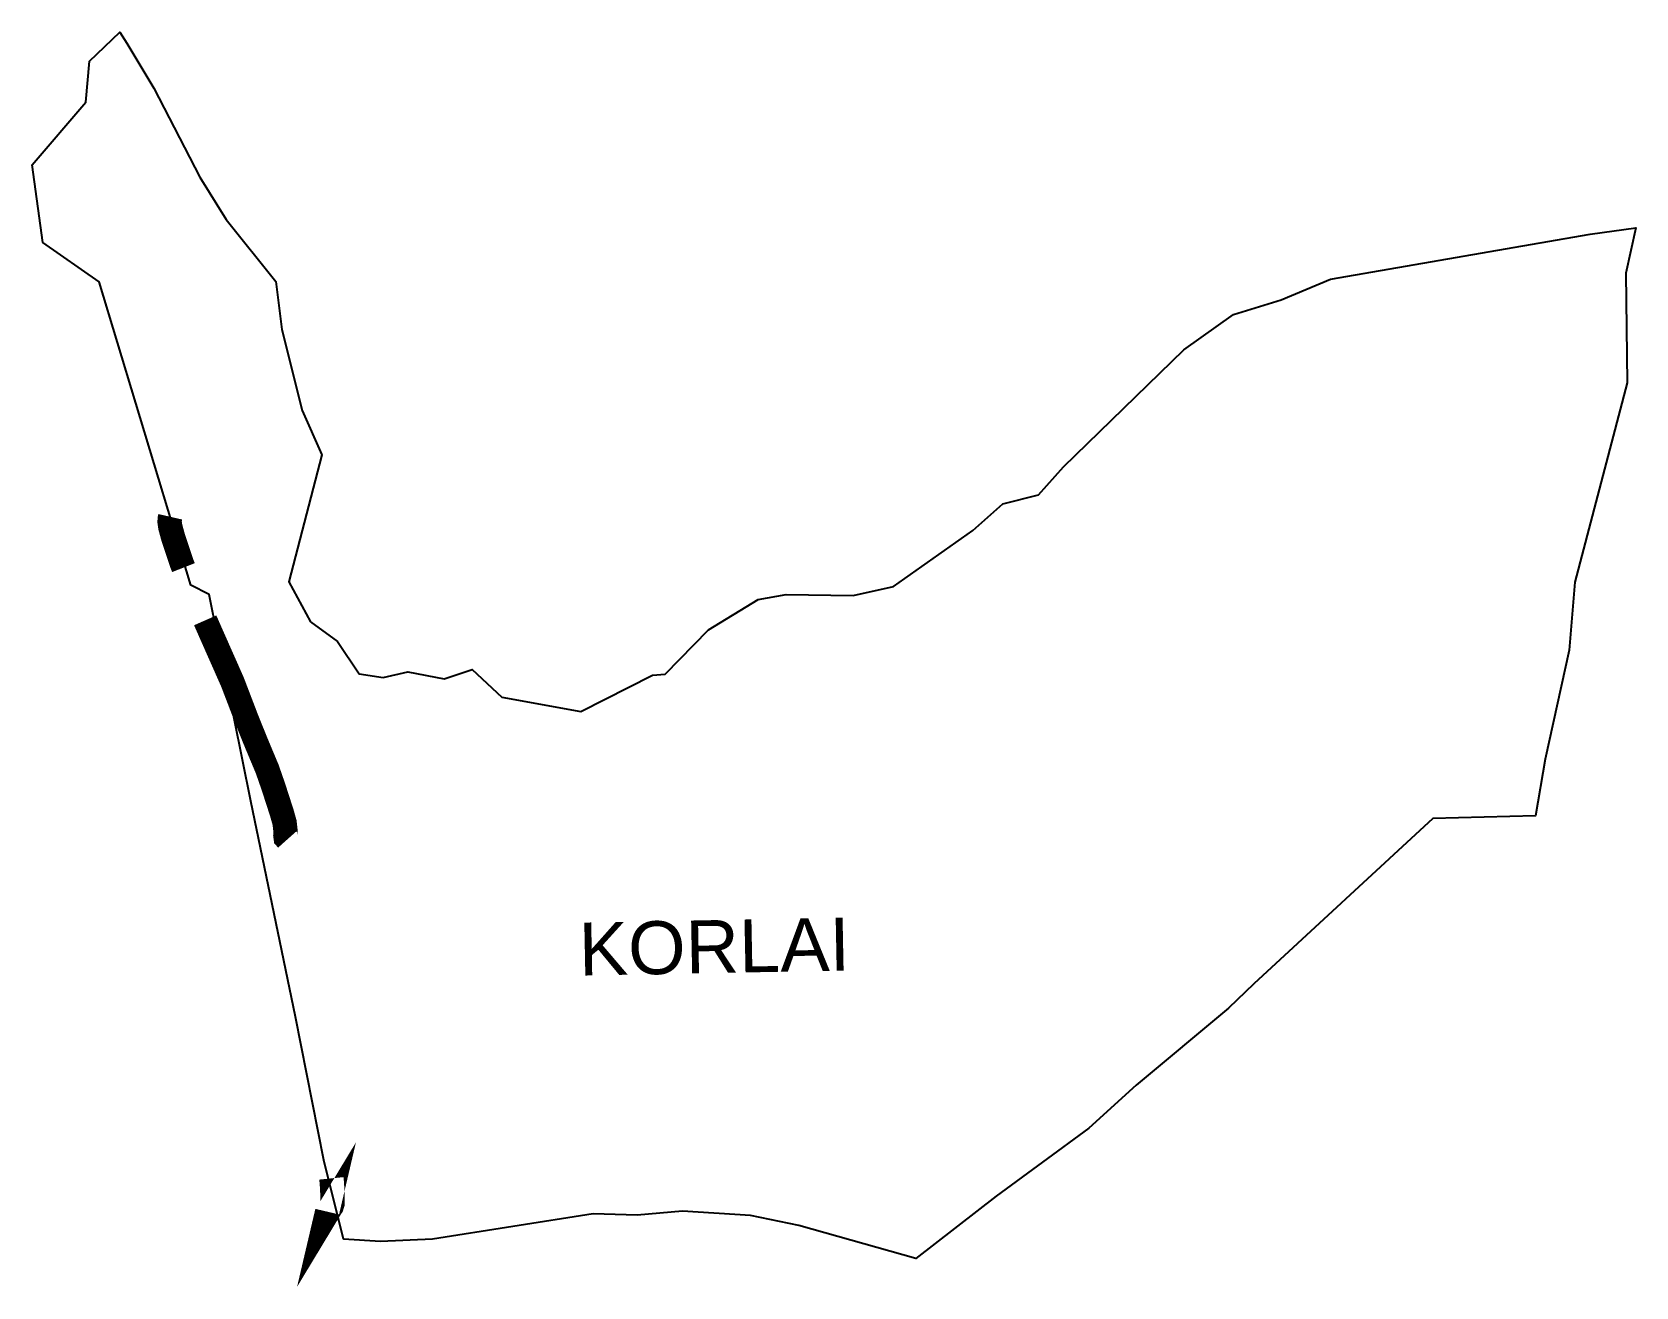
# Model space of a CAD drawing. Header units: metres. Extents: x 278911 to 282207, y 2048752 to 2051329.
import ezdxf

# ---------------------------------------------------------------- set-up
doc = ezdxf.new("R2010")
doc.units = ezdxf.units.M
for name, color, linetype in [('ARTIFICIALLY PROTECTED', 10, 'Continuous'), ('village', 3, 'Continuous'), ('VILLAGE NAME', 250, 'Continuous')]:
    doc.layers.add(name, color=color, linetype=linetype)
doc.styles.get("Standard").update_dxf_attribs({"font": 'simplex.shx'})

msp = doc.modelspace()

# ---------------------------------------------------------------- linework, layer by layer
at = {"layer": 'ARTIFICIALLY PROTECTED', "const_width": 50, "flags": 128}
for points in [[(279195.3374438025, 2050333.844620551), (279194.5183045609, 2050330.306571418), (279193.968537544, 2050323.345584349), (279195.6181946615, 2050312.354789112), (279201.3914604728, 2050291.146784585), (279219.1360455047, 2050237.994697618), (279222.5039625033, 2050229.413969465)], [(279267.2004052336, 2050121.102306255), (279278.7476677037, 2050094.800679873), (279323.1438467887, 2049994.561908613), (279351.5398117071, 2049920.381920278), (279370.9714408622, 2049872.021434957), (279394.8019182863, 2049815.136710034), (279407.6374114383, 2049778.103641329), (279424.6306956892, 2049725.548682096), (279430.2636712126, 2049705.570310442), (279432.0172998126, 2049689.980452412), (279431.8328572512, 2049679.740944636), (279432.5900608978, 2049674.276868987), (279435.6450880771, 2049670.848877675), (279435.6450880771, 2049670.848877675)], [(279526.3847081143, 2048974.816752009), (279527.3509597107, 2048965.315669307), (279528.9828134922, 2048935.061769245), (279528.5986175005, 2048922.68417969), (279526.8709817711, 2048917.215047115), (279524.3749540581, 2048913.568815793), (279516.4256896848, 2048900.413403895), (279517.8471828654, 2048906.468463185)]]:
    msp.add_lwpolyline(points, dxfattribs=at)
at = {"layer": 'village', "flags": 128}
msp.add_lwpolyline([(281579.3739160267, 2050821.933849762), (282112.6058645978, 2050914.162564893)], dxfattribs=at)
at = {"layer": 'village'}
for points in [[(282112.6058645978, 2050914.162564893, 0), (282206.6290905848, 2050927.53462337, 0), (282186.1673097669, 2050834.503658154, 0), (282188.3774974191, 2050609.249531223, 0), (282080.9334567715, 2050199.495145061, 0), (282069.4905296718, 2050059.766371549, 0), (282019.9349894359, 2049835.801023307, 0), (282000.3138093488, 2049719.577873318, 0), (281789.6421508844, 2049713.787911916, 0), (281421.6856321459, 2049374.766175872, 0), (281369.3538819603, 2049324.205989278, 0), (281179.9126972083, 2049166.557493829, 0), (281082.8155701162, 2049078.123141188, 0), (280892.4940995617, 2048938.56745039, 0), (280727.0756430415, 2048810.541460536, 0), (280487.0336084719, 2048878.208980372, 0), (280387.7679519916, 2048898.708932999, 0), (280247.7705544065, 2048907.230327714, 0), (280154.8375348168, 2048899.292863386, 0), (280064.362266342, 2048901.833700064, 0), (279734.2965363497, 2048849.740092461, 0), (279627.0866371004, 2048845.010723938, 0), (279551.1624625812, 2048850.086990207, 0), (279510.7932375043, 2049012.208870534, 0), (279452.8099356131, 2049306.652733701, 0), (279360.9377810056, 2049749.854873771, 0), (279275.0084691315, 2050173.899695605, 0), (279237.4452904303, 2050193.029511437, 0), (279049.1566560472, 2050816.348947738, 0), (278933.4694264294, 2050897.165612075, 0), (278911.4982801891, 2051056.532144331, 0), (279022.0763629462, 2051185.616278108, 0), (279029.6745456484, 2051269.861171083, 0), (279091.598723469, 2051329.483734063, 0), (279106.0308836549, 2051307.048598348, 0), (279161.4479861874, 2051214.420335527, 0), (279256.2619509663, 2051031.570135497, 0), (279310.348025534, 2050944.509836402, 0), (279412.5249617342, 2050816.919668989, 0), (279424.7958608778, 2050718.282193581, 0), (279466.152243607, 2050552.203743112, 0), (279506.6794220891, 2050461.136391381, 0), (279439.1790410301, 2050200.332591981, 0), (279483.224961052, 2050118.080133442, 0)], [(279483.224961052, 2050118.080133442, 0), (279538.9322060877, 2050077.492577874, 0), (279583.2277255191, 2050011.430782725, 0), (279632.6589739382, 2050003.744825468, 0), (279683.6632778767, 2050015.349223827, 0), (279757.8869612357, 2050001.281900889, 0), (279815.6194603444, 2050019.861027427, 0), (279876.5051648183, 2049963.446145387, 0), (280039.1182152238, 2049933.546207464, 0), (280186.2097400996, 2050008.631335521, 0), (280212.5074221629, 2050010.237668467, 0), (280301.4052504112, 2050101.818592413, 0), (280402.9999834512, 2050164.235249032, 0), (280460.6033789997, 2050174.106038337, 0), (280598.2061038403, 2050171.850468184, 0), (280681.6078127009, 2050190.700326677, 0), (280844.3513095001, 2050305.594300382, 0), (280906.1840535164, 2050360.385424811, 0), (280978.8859262601, 2050378.678815713, 0), (281030.2468345203, 2050436.111743453, 0), (281277.592921964, 2050676.449986958, 0), (281379.9993059393, 2050749.694968509, 0), (281477.4656452894, 2050779.758339938, 0), (281579.3739160267, 2050821.933849762, 0)]]:
    msp.add_polyline3d(points, dxfattribs=at)

# ---------------------------------------------------------------- texts
at = {"layer": 'VILLAGE NAME', "insert": (280033.6342241559, 2049499.970730823), "char_height": 108.7483136041808, "attachment_point": 1, "rotation": 1.10283298872307}
msp.add_mtext_dynamic_manual_height_columns('{\\fArial|b0|i0|c0|p34;KORLAI}', width=726.9294945531301, gutter_width=543.7415680209039, heights=[0], dxfattribs=at)

doc.saveas('drawing.dxf')
